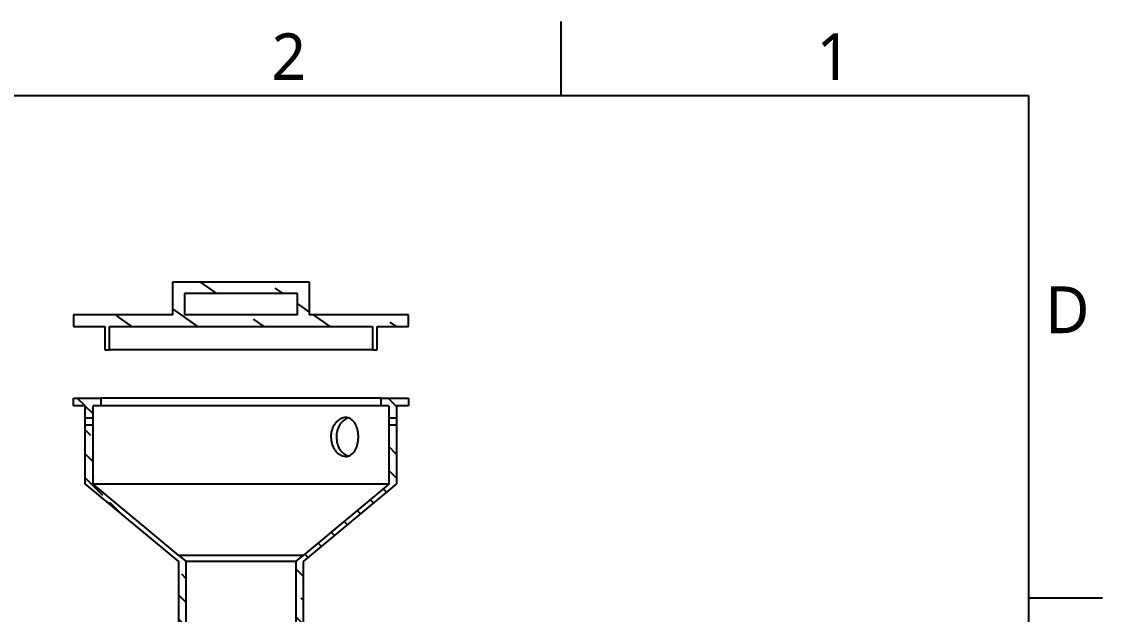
# Model space of a CAD drawing. Extents: x 1 to 420, y 0 to 296.
# Drawn here: x 281.2 to 420, y 220.4 to 296.5 of the extents above; entities that cross this region are included whole.
import ezdxf

# ---------------------------------------------------------------- set-up
doc = ezdxf.new("R2010")
doc.units = 0
doc.header["$LTSCALE"] = 12.7
doc.header["$MEASUREMENT"] = 0
for name, color, linetype in [('BORDER_FRAME', 7, 'CONTINUOUS'), ('BORDER_ZONES', 7, 'CONTINUOUS'), ('VIEW_HATCHES', 7, 'CONTINUOUS'), ('VISIBLE', 7, 'CONTINUOUS')]:
    doc.layers.add(name, color=color, linetype=linetype)
doc.styles.add('ONSHAPE-STANDARD', font='NotoSans-Regular.ttf')
pattern_1 = [(134.9997520929136, (277.7715729571087, 37.49879701524762), (-1.536261223929046, -1.536247929812119), [5.214220938932291, -1.303555234733073])]

msp = doc.modelspace()

# ---------------------------------------------------------------- hatches: boundary and pattern name
at = {"layer": 'VIEW_HATCHES'}
h = msp.add_hatch(dxfattribs=at)
h.set_pattern_fill('ISO02W100', color=256, scale=39.00553933437443, angle=99.9997563786704, style=0, pattern_type=2)
h.set_pattern_definition([(144.9997563786704, (277.7715729571087, 37.49879701524762), (-2.796599263327067, -3.993921519455332), [11.70166180031234, -2.925415450078084])])
edge = h.paths.add_edge_path(flags=0)
edge.add_line((292.449740264317, 257.3443707335833), (326.249740264317, 257.3443707335833))
edge.add_line((326.249740264317, 257.3443707335833), (326.249740264317, 254.3443707335834))
edge.add_line((326.249740264317, 254.3443707335833), (326.849740264317, 254.3443707335833))
edge.add_line((326.849740264317, 254.3443707335833), (326.849740264317, 257.3443707335833))
edge.add_line((326.849740264317, 257.3443707335833), (330.849740264317, 257.3443707335833))
edge.add_line((330.849740264317, 257.3443707335833), (330.849740264317, 258.8443707335833))
edge.add_line((330.849740264317, 258.8443707335833), (318.099740264317, 258.8443707335833))
edge.add_line((318.099740264317, 263.0943707335833), (318.099740264317, 258.8443707335833))
edge.add_line((300.599740264317, 263.0943707335833), (318.099740264317, 263.0943707335833))
edge.add_line((300.599740264317, 258.8443707335833), (300.599740264317, 263.0943707335833))
edge.add_line((300.599740264317, 258.8443707335833), (287.849740264317, 258.8443707335833))
edge.add_line((287.849740264317, 258.8443707335833), (287.849740264317, 257.3443707335833))
edge.add_line((287.849740264317, 257.3443707335833), (291.849740264317, 257.3443707335833))
edge.add_line((291.849740264317, 257.3443707335833), (291.849740264317, 254.3443707335834))
edge.add_line((291.849740264317, 254.3443707335833), (292.449740264317, 254.3443707335833))
edge.add_line((292.449740264317, 254.3443707335833), (292.449740264317, 257.3443707335833))
edge = h.paths.add_edge_path(flags=0)
edge.add_line((316.599740264317, 258.8443707335833), (302.099740264317, 258.8443707335833))
edge.add_line((302.099740264317, 261.5943707335833), (302.099740264317, 258.8443707335833))
edge.add_line((316.599740264317, 261.5943707335833), (302.099740264317, 261.5943707335833))
edge.add_line((316.599740264317, 258.8443707335833), (316.599740264317, 261.5943707335834))
h = msp.add_hatch(dxfattribs=at)
h.set_pattern_fill('ISO02W100', color=256, scale=17.38073646310763, angle=89.9997520929136, style=0, pattern_type=2)
h.set_pattern_definition(pattern_1)
edge = h.paths.add_edge_path(flags=0)
edge.add_line((291.349740264317, 248.1734323530658), (291.349740264317, 247.1734323530659))
edge.add_line((287.849740264317, 248.1734323530658), (291.349740264317, 248.1734323530658))
edge.add_line((287.849740264317, 247.1734323530658), (287.849740264317, 248.1734323530658))
edge.add_line((289.349740264317, 247.1734323530658), (287.849740264317, 247.1734323530658))
edge.add_line((289.349740264317, 245.5984323530658), (289.349740264317, 247.1734323530658))
edge.add_line((290.349740264317, 245.5984323530658), (289.349740264317, 245.5984323530658))
edge.add_line((290.349740264317, 245.5984323530658), (290.349740264317, 247.1734323530658))
edge.add_line((291.349740264317, 247.1734323530658), (290.349740264317, 247.1734323530658))
h = msp.add_hatch(dxfattribs=at)
h.set_pattern_fill('ISO02W100', color=256, scale=17.38073646310763, angle=89.9997520929136, style=0, pattern_type=2)
h.set_pattern_definition(pattern_1)
edge = h.paths.add_edge_path(flags=0)
edge.add_line((328.349740264317, 247.1734323530658), (328.349740264317, 245.5984323530658))
edge.add_line((329.349740264317, 245.5984323530658), (328.349740264317, 245.5984323530658))
edge.add_line((329.349740264317, 247.1734323530658), (329.349740264317, 245.5984323530658))
edge.add_line((330.849740264317, 247.1734323530658), (329.349740264317, 247.1734323530658))
edge.add_line((330.849740264317, 248.1734323530658), (330.849740264317, 247.1734323530659))
edge.add_line((327.349740264317, 248.1734323530658), (330.849740264317, 248.1734323530658))
edge.add_line((327.349740264317, 247.1734323530658), (327.349740264317, 248.1734323530658))
edge.add_line((328.349740264317, 247.1734323530658), (327.349740264317, 247.1734323530658))
h = msp.add_hatch(dxfattribs=at)
h.set_pattern_fill('ISO02W100', color=256, scale=17.38073646310763, angle=89.9997520929136, style=0, pattern_type=2)
h.set_pattern_definition(pattern_1)
edge = h.paths.add_edge_path(flags=0)
edge.add_line((301.349740264317, 207.1734323530659), (302.299740264317, 207.1734323530659))
edge.add_line((302.299740264317, 207.1734323530659), (302.299740264317, 227.1734323530659))
edge.add_line((301.349740264317, 227.9544573206565), (302.299740264317, 227.1734323530659))
edge.add_line((301.349740264317, 227.9544573206565), (290.349740264317, 237.1211239873232))
edge.add_line((290.349740264317, 237.1211239873232), (290.349740264317, 244.7484323530659))
edge.add_line((289.349740264317, 244.7484323530659), (290.349740264317, 244.7484323530659))
edge.add_line((289.349740264317, 237.1734323530658), (289.349740264317, 244.7484323530659))
edge.add_line((301.349740264317, 227.1734323530659), (289.349740264317, 237.1734323530658))
edge.add_line((301.349740264317, 207.1734323530659), (301.349740264317, 227.1734323530659))
h = msp.add_hatch(dxfattribs=at)
h.set_pattern_fill('ISO02W100', color=256, scale=17.38073646310763, angle=89.9997520929136, style=0, pattern_type=2)
h.set_pattern_definition(pattern_1)
edge = h.paths.add_edge_path(flags=0)
edge.add_line((329.349740264317, 237.1734323530658), (317.349740264317, 227.1734323530658))
edge.add_line((329.349740264317, 244.7484323530659), (329.349740264317, 237.1734323530658))
edge.add_line((328.349740264317, 244.7484323530659), (329.349740264317, 244.7484323530659))
edge.add_line((328.349740264317, 244.7484323530659), (328.349740264317, 237.1211239873232))
edge.add_line((328.349740264317, 237.1211239873232), (317.349740264317, 227.9544573206565))
edge.add_line((316.399740264317, 227.1734323530659), (317.349740264317, 227.9544573206565))
edge.add_line((316.399740264317, 227.1734323530659), (316.399740264317, 207.1734323530659))
edge.add_line((316.399740264317, 207.1734323530659), (317.349740264317, 207.1734323530659))
edge.add_line((317.349740264317, 227.1734323530659), (317.349740264317, 207.1734323530659))

# ---------------------------------------------------------------- linework, layer by layer
at = {"layer": 'BORDER_FRAME'}
for p, q in [((10.5, 287), (410.5, 287)), ((410.5, 287), (410.5, 10))]:
    msp.add_line(p, q, dxfattribs=at)
at = {"layer": 'BORDER_ZONES'}
for p, q in [((350.5, 287), (350.5, 296.5)), ((410.5, 222.5), (420, 222.5))]:
    msp.add_line(p, q, dxfattribs=at)
at = {"layer": 'VISIBLE'}
for p, q in [((300.599740264317, 258.8443707335833), (300.599740264317, 263.0943707335833)), ((300.599740264317, 263.0943707335833), (318.099740264317, 263.0943707335833)), ((318.099740264317, 263.0943707335833), (318.099740264317, 258.8443707335833)), ((316.599740264317, 261.5943707335833), (302.099740264317, 261.5943707335833)), ((302.099740264317, 261.5943707335833), (302.099740264317, 258.8443707335833)), ((316.599740264317, 258.8443707335833), (316.599740264317, 261.5943707335833)), ((287.849740264317, 258.8443707335833), (287.849740264317, 257.3443707335833)), ((300.599740264317, 258.8443707335833), (287.849740264317, 258.8443707335833)), ((316.599740264317, 258.8443707335833), (302.099740264317, 258.8443707335833)), ((330.849740264317, 258.8443707335833), (318.099740264317, 258.8443707335833)), ((330.849740264317, 257.3443707335833), (330.849740264317, 258.8443707335833)), ((287.849740264317, 257.3443707335833), (291.849740264317, 257.3443707335833)), ((291.849740264317, 257.3443707335833), (291.849740264317, 254.3443707335833)), ((292.449740264317, 254.3443707335833), (292.449740264317, 257.3443707335833)), ((292.449740264317, 257.3443707335833), (326.249740264317, 257.3443707335833)), ((326.249740264317, 257.3443707335833), (326.249740264317, 254.3443707335833)), ((326.849740264317, 257.3443707335833), (330.849740264317, 257.3443707335833)), ((326.849740264317, 254.3443707335833), (326.849740264317, 257.3443707335833)), ((291.849740264317, 254.3443707335833), (292.449740264317, 254.3443707335833)), ((326.249740264317, 254.3443707335833), (292.449740264317, 254.3443707335833)), ((326.249740264317, 254.3443707335833), (326.849740264317, 254.3443707335833)), ((287.849740264317, 248.1734323530658), (291.349740264317, 248.1734323530658)), ((287.849740264317, 247.1734323530658), (287.849740264317, 248.1734323530658)), ((289.349740264317, 247.1734323530658), (287.849740264317, 247.1734323530658)), ((289.349740264317, 245.5984323530658), (289.349740264317, 247.1734323530658)), ((291.349740264317, 247.1734323530658), (290.349740264317, 247.1734323530658)), ((290.349740264317, 245.5984323530658), (290.349740264317, 247.1734323530658)), ((291.349740264317, 248.1734323530658), (291.349740264317, 247.1734323530658)), ((327.349740264317, 248.1734323530658), (291.349740264317, 248.1734323530658)), ((327.349740264317, 247.1734323530658), (291.349740264317, 247.1734323530658)), ((327.349740264317, 248.1734323530658), (330.849740264317, 248.1734323530658)), ((327.349740264317, 247.1734323530658), (327.349740264317, 248.1734323530658)), ((328.349740264317, 247.1734323530658), (327.349740264317, 247.1734323530658)), ((328.349740264317, 247.1734323530658), (328.349740264317, 245.5984323530658)), ((329.349740264317, 247.1734323530658), (329.349740264317, 245.5984323530658)), ((330.849740264317, 247.1734323530658), (329.349740264317, 247.1734323530658)), ((330.849740264317, 248.1734323530658), (330.849740264317, 247.1734323530658)), ((290.349740264317, 245.5984323530658), (289.349740264317, 245.5984323530658)), ((289.349740264317, 237.1734323530658), (289.349740264317, 244.7484323530659)), ((289.349740264317, 244.7484323530659), (290.349740264317, 244.7484323530659)), ((290.349740264317, 237.1211239873232), (290.349740264317, 244.7484323530659)), ((329.349740264317, 245.5984323530658), (328.349740264317, 245.5984323530658)), ((328.349740264317, 244.7484323530659), (329.349740264317, 244.7484323530659)), ((328.349740264317, 244.7484323530659), (328.349740264317, 237.1211239873232)), ((329.349740264317, 244.7484323530659), (329.349740264317, 237.1734323530658)), ((301.349740264317, 227.1734323530659), (289.349740264317, 237.1734323530658)), ((301.349740264317, 227.9544573206565), (290.349740264317, 237.1211239873232)), ((328.349740264317, 237.1211239873232), (290.349740264317, 237.1211239873232)), ((329.349740264317, 237.1734323530658), (317.349740264317, 227.1734323530659)), ((328.349740264317, 237.1211239873232), (317.349740264317, 227.9544573206565)), ((301.349740264317, 227.9544573206565), (302.299740264317, 227.1734323530659)), ((317.349740264317, 227.9544573206565), (301.349740264317, 227.9544573206565)), ((316.399740264317, 227.1734323530659), (317.349740264317, 227.9544573206565)), ((301.349740264317, 207.1734323530659), (301.349740264317, 227.1734323530659)), ((302.299740264317, 207.1734323530659), (302.299740264317, 227.1734323530659)), ((316.399740264317, 227.1734323530659), (302.299740264317, 227.1734323530659)), ((316.399740264317, 227.1734323530659), (316.399740264317, 207.1734323530659)), ((317.349740264317, 227.1734323530659), (317.349740264317, 207.1734323530659))]:
    msp.add_line(p, q, dxfattribs=at)
for centre, radius, start, end in [((269.3527525352497, 245.1734361633037), 20.00150360535891, 358.782453665756, 1.217524509758505), ((271.352910960953, 245.1734365765564), 19.00158288593709, 358.7183710305779, 1.281603505475275), ((322.7848095816339, 244.4434869232674), 1.229945426099802, 73.37525907862555, 89.99553457470869), ((347.349074157984, 245.1733992955405), 19.0040874946163, 178.7184530146567, 181.2813477036827), ((349.3467279930809, 245.1734285428331), 20.00150360505541, 178.7824536657525, 181.2175245097918), ((322.7857412804062, 241.8969925160584), 1.223559555459369, 270.0138590393489, 284.7668434191179)]:
    msp.add_arc(centre, radius, start, end, dxfattribs=at)
for points, knots in [([(322.7849054391203, 245.6734323456312), (322.5846285563782, 245.645449558652), (322.1722286656587, 245.5878288381064), (321.6130359983105, 245.1537349890759), (321.1766461891046, 244.542137957463), (320.9224441735282, 243.7518705753825), (320.9071516080571, 243.35431098451), (320.9001939132178, 243.1734323530658)], [0, 0, 0, 0, 0.1881970562008398, 0.3875257311192283, 0.5983715694382237, 0.8172701588971115, 1, 1, 1, 1]), ([(323.1266442637485, 245.620857143538), (323.0593473385948, 245.6012218049119), (322.8792445622754, 245.5486729107024), (322.29663866168, 245.1464768891184), (321.8925118187769, 244.539359693128), (321.6334229576498, 243.7472300648118), (321.6195071761741, 243.3526136958438), (321.6131885117529, 243.1734323530658)], [0, 0, 0, 0, 0.127862914514141, 0.3421919476954549, 0.5688774560893789, 0.8042424937370314, 1, 1, 1, 1]), ([(323.0976097537617, 240.7138458467539), (323.2422451143446, 240.7676865508465), (323.556784827654, 240.8847743747468), (324.0129990182203, 241.3901388715603), (324.3118097791381, 242.0770873532865), (324.4545158112552, 242.8898843955686), (324.4286105026521, 243.7240222829765), (324.2288766499899, 244.5015110726703), (323.9055918289851, 245.1309279585355), (323.3845798878297, 245.5452945319786), (323.2052312495088, 245.6008073309978), (323.1366996180122, 245.6220195505126)], [0, 0, 0, 0, 0.0955159751124441, 0.2077193800137007, 0.3277501314439282, 0.4533416518888326, 0.5799927840228517, 0.7035128883242386, 0.8210287312950725, 0.9316125667293085, 1, 1, 1, 1]), ([(320.9001939132178, 243.1734323530658), (320.9216304895677, 242.8946655897663), (320.9640523576472, 242.3430006846698), (321.2986510285376, 241.6030973595905), (321.7649459287485, 241.03570132377), (322.3659639096086, 240.7022181340083), (322.6578188143333, 240.6822190458851), (322.7860372421682, 240.6734329963935)], [0, 0, 0, 0, 0.2216311615611013, 0.4385965251447358, 0.6473205986568012, 0.8450600019462896, 1, 1, 1, 1]), ([(321.6131885117529, 243.1734323530658), (321.6346926452048, 242.8941313035407), (321.677241703217, 242.3414935241238), (322.0075830124129, 241.6073028342666), (322.4819747094626, 241.0181925453161), (322.8929208878779, 240.828468357164), (323.0928084181335, 240.7361849843251)], [0, 0, 0, 0, 0.2624363310684975, 0.5192684792504795, 0.766168317298544, 1, 1, 1, 1])]:
    msp.add_open_spline(points, degree=3, knots=knots, dxfattribs=at)

# ---------------------------------------------------------------- texts
at = {"layer": 'BORDER_ZONES', "char_height": 6, "attachment_point": 5, "style": 'ONSHAPE-STANDARD'}
for s, insert in [('2', (315.5, 292)), ('1', (385.5, 292)), ('D', (415.5, 259.5))]:
    msp.add_mtext(s, dxfattribs=dict(at, insert=insert))

doc.saveas('drawing.dxf')
